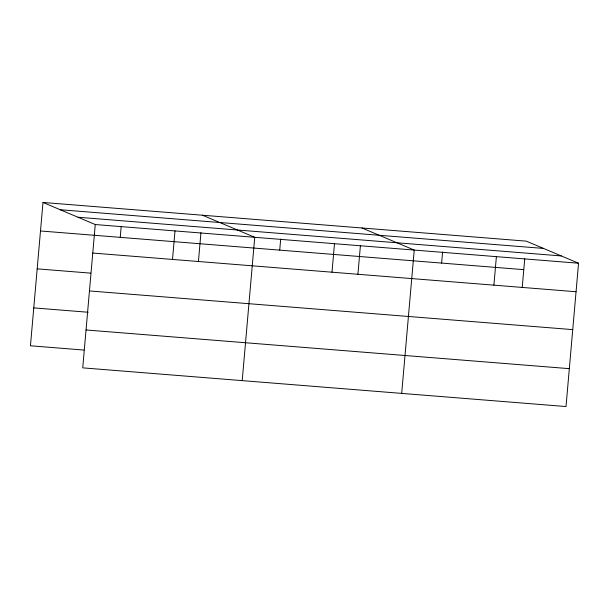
<?xml version="1.0" encoding="UTF-8"?>
<svg xmlns="http://www.w3.org/2000/svg" width="609" height="609" viewBox="0 0 609 609"><rect width="100%" height="100%" fill="white"/><g stroke="black" fill="none" stroke-linecap="round" stroke-linejoin="round"><path stroke-width="0.91" d="M42.988 202.454L95.263 224.538L82.725 367.859L566.012 406.546L578.55 263.225L526.275 241.141L42.988 202.454L30.45 345.775L83.928 350.061M120.239 237.35L121.206 226.312M172.507 259.434L175.004 230.918M198.405 261.733L200.947 232.699M242.207 380.625L254.745 237.304L202.477 215.221M279.721 250.116L280.688 239.078M331.996 272.2L334.486 243.684M357.894 274.499L360.429 245.465M401.689 393.391L414.234 250.071L361.959 227.987M441.624 263.08L442.591 252.042M493.899 285.164L496.388 256.648M522.21 287.654L524.752 258.619M60.238 209.74L543.525 248.426M78.013 217.246L561.3 255.932M95.263 224.538L578.55 263.225M40.491 230.971L523.786 269.658M92.766 253.047L576.053 291.734M37.179 268.858L90.657 273.137M89.454 290.935L572.742 329.621M33.761 307.895L88.176 312.25M86.036 329.971L569.324 368.658"/></g></svg>
